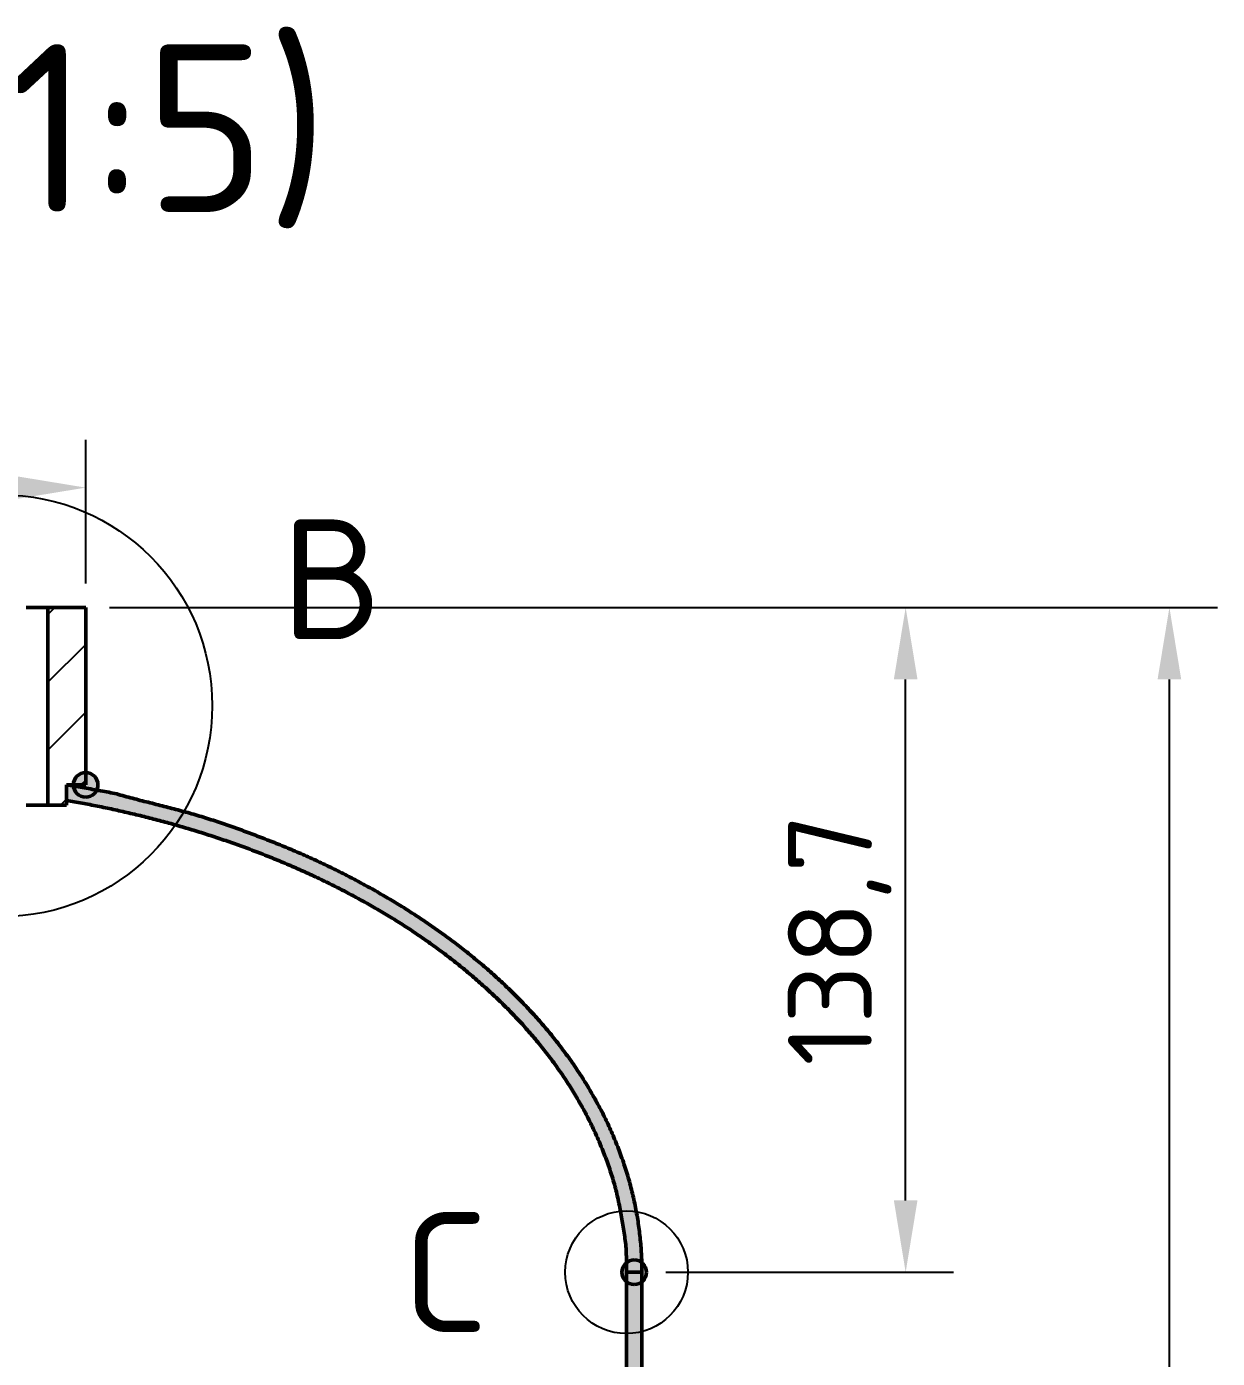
# Model space of a CAD drawing. Header units: millimetres. Extents: x 0 to 594, y 0 to 420.
# Drawn here: x 88.5 to 138.2, y 253.5 to 309.1 of the extents above; entities that cross this region are included whole.
import ezdxf
from ezdxf.enums import TextEntityAlignment as Align

# ---------------------------------------------------------------- set-up
doc = ezdxf.new("R2010")
doc.units = ezdxf.units.MM
for name, color, linetype, lineweight in [('01-VISIBLE', 7, 'CONTINUOUS', 50), ('04-COTA', 3, 'CONTINUOUS', 25), ('05-RAYADO', 8, 'CONTINUOUS', 25), ('06-TEXTO', 7, 'CONTINUOUS', 25), ('08-FINA', 5, 'CONTINUOUS', 25)]:
    doc.layers.add(name, color=color, linetype=linetype, lineweight=lineweight)
doc.styles.add('ISO3098', font='isocpeur.ttf')
doc.dimstyles.new('FLAMA-ISO', dxfattribs={"dimtxt": 3.5, "dimasz": 3, "dimexe": 2, "dimexo": 1, "dimgap": 1, "dimtad": 1, "dimdec": 1, "dimtxsty": 'ISO3098', "dimcen": 2.5, "dimclrd": 3, "dimclre": 3, "dimclrt": 3, "dimazin": 3, "dimtfac": 1, "dimtmove": 0, "dimatfit": 3, "dimlwd": 25, "dimlwe": 25})

msp = doc.modelspace()

# ---------------------------------------------------------------- hatches: boundary and pattern name
at = {"layer": '05-RAYADO'}
h = msp.add_hatch(dxfattribs=at)
h.set_pattern_fill('ANSI31', scale=0.62992)
h.paths.add_polyline_path([(90.992, 277.467), (90.194, 277.467), (90.194, 276.62), (89.412, 276.62), (89.412, 284.867), (90.992, 284.867)])
h = msp.add_hatch(color=7, dxfattribs=at)
h.dxf.hatch_style = 1
h.paths.add_polyline_path([(91.504, 277.467), (91.502, 277.426), (91.498, 277.386), (91.49, 277.347), (91.479, 277.308), (91.465, 277.271), (91.448, 277.234), (91.429, 277.199), (91.406, 277.166), (91.381, 277.134), (91.354, 277.105), (91.325, 277.077), (91.293, 277.052), (91.26, 277.03), (91.224, 277.01), (91.188, 276.994), (91.15, 276.98), (91.112, 276.969), (91.072, 276.961), (91.032, 276.956), (90.992, 276.955), (90.952, 276.956), (90.912, 276.961), (90.872, 276.969), (90.834, 276.98), (90.796, 276.994), (90.76, 277.01), (90.724, 277.03), (90.691, 277.052), (90.659, 277.077), (90.63, 277.105), (90.603, 277.134), (90.578, 277.166), (90.555, 277.199), (90.536, 277.234), (90.519, 277.271), (90.505, 277.308), (90.494, 277.347), (90.486, 277.386), (90.482, 277.426), (90.48, 277.467), (90.482, 277.507), (90.486, 277.547), (90.494, 277.586), (90.505, 277.625), (90.519, 277.663), (90.536, 277.699), (90.555, 277.734), (90.578, 277.768), (90.603, 277.799), (90.63, 277.829), (90.659, 277.856), (90.691, 277.881), (90.724, 277.903), (90.76, 277.923), (90.796, 277.94), (90.834, 277.954), (90.872, 277.964), (90.912, 277.972), (90.952, 277.977), (90.992, 277.979), (91.032, 277.977), (91.072, 277.972), (91.112, 277.964), (91.15, 277.954), (91.188, 277.94), (91.224, 277.923), (91.26, 277.903), (91.293, 277.881), (91.325, 277.856), (91.354, 277.829), (91.381, 277.799), (91.406, 277.768), (91.429, 277.734), (91.448, 277.699), (91.465, 277.663), (91.479, 277.625), (91.49, 277.586), (91.498, 277.547), (91.502, 277.507)])
h = msp.add_hatch(color=7, dxfattribs=at)
h.dxf.hatch_style = 1
h.paths.add_polyline_path([(90.192, 277.467), (90.276, 277.452), (90.36, 277.438), (90.444, 277.424), (90.528, 277.41), (90.611, 277.395), (90.695, 277.381), (90.779, 277.366), (90.863, 277.352), (90.947, 277.337), (91.031, 277.323), (91.115, 277.308), (91.198, 277.294), (91.282, 277.279), (91.366, 277.264), (91.45, 277.249), (91.534, 277.234), (91.617, 277.219), (91.701, 277.204), (91.785, 277.188), (91.868, 277.172), (91.952, 277.156), (92.035, 277.14), (92.119, 277.123), (92.202, 277.105), (92.285, 277.086), (92.368, 277.065), (92.45, 277.043), (92.531, 277.019), (92.613, 276.995), (92.695, 276.971), (92.777, 276.949), (92.859, 276.927), (92.941, 276.905), (93.024, 276.884), (93.106, 276.863), (93.188, 276.842), (93.271, 276.821), (93.354, 276.8), (93.436, 276.779), (93.519, 276.758), (93.601, 276.738), (93.684, 276.717), (93.766, 276.696), (93.849, 276.675), (93.931, 276.654), (94.014, 276.633), (94.096, 276.612), (94.179, 276.591), (94.261, 276.57), (94.343, 276.549), (94.426, 276.528), (94.508, 276.506), (94.591, 276.485), (94.673, 276.463), (94.755, 276.441), (94.837, 276.42), (94.919, 276.397), (95.002, 276.375), (95.084, 276.353), (95.166, 276.33), (95.248, 276.307), (95.33, 276.284), (95.411, 276.261), (95.493, 276.237), (95.575, 276.213), (95.657, 276.189), (95.738, 276.165), (95.82, 276.14), (95.901, 276.115), (95.982, 276.09), (96.063, 276.065), (96.145, 276.039), (96.226, 276.014), (96.307, 275.988), (96.388, 275.961), (96.469, 275.935), (96.549, 275.908), (96.63, 275.881), (96.711, 275.854), (96.791, 275.826), (96.872, 275.798), (96.952, 275.77), (97.032, 275.742), (97.113, 275.714), (97.193, 275.686), (97.273, 275.657), (97.353, 275.628), (97.433, 275.599), (97.513, 275.57), (97.593, 275.541), (97.673, 275.512), (97.753, 275.482), (97.832, 275.453), (97.912, 275.423), (97.992, 275.393), (98.072, 275.363), (98.151, 275.333), (98.231, 275.303), (98.31, 275.272), (98.39, 275.242), (98.469, 275.211), (98.548, 275.18), (98.628, 275.149), (98.707, 275.118), (98.786, 275.087), (98.865, 275.055), (98.944, 275.024), (99.023, 274.992), (99.102, 274.96), (99.181, 274.928), (99.259, 274.896), (99.338, 274.863), (99.417, 274.831), (99.495, 274.798), (99.574, 274.765), (99.652, 274.732), (99.73, 274.698), (99.808, 274.665), (99.887, 274.631), (99.965, 274.597), (100.043, 274.563), (100.12, 274.529), (100.198, 274.494), (100.276, 274.459), (100.354, 274.424), (100.431, 274.389), (100.508, 274.354), (100.586, 274.318), (100.663, 274.283), (100.74, 274.247), (100.817, 274.211), (100.894, 274.174), (100.971, 274.138), (101.048, 274.101), (101.125, 274.064), (101.201, 274.027), (101.278, 273.99), (101.354, 273.953), (101.43, 273.915), (101.507, 273.877), (101.583, 273.839), (101.659, 273.801), (101.735, 273.763), (101.811, 273.724), (101.886, 273.685), (101.962, 273.646), (102.038, 273.607), (102.113, 273.568), (102.188, 273.528), (102.264, 273.489), (102.339, 273.449), (102.414, 273.409), (102.489, 273.368), (102.564, 273.328), (102.639, 273.287), (102.713, 273.246), (102.788, 273.205), (102.862, 273.164), (102.937, 273.123), (103.011, 273.081), (103.085, 273.039), (103.159, 272.997), (103.233, 272.955), (103.307, 272.913), (103.38, 272.87), (103.454, 272.827), (103.527, 272.785), (103.601, 272.741), (103.674, 272.698), (103.747, 272.654), (103.82, 272.611), (103.893, 272.567), (103.966, 272.523), (104.038, 272.478), (104.111, 272.434), (104.183, 272.389), (104.255, 272.344), (104.328, 272.299), (104.4, 272.253), (104.471, 272.208), (104.543, 272.162), (104.615, 272.116), (104.686, 272.07), (104.757, 272.023), (104.829, 271.977), (104.9, 271.93), (104.971, 271.883), (105.041, 271.836), (105.112, 271.788), (105.183, 271.741), (105.253, 271.693), (105.323, 271.645), (105.393, 271.596), (105.463, 271.548), (105.533, 271.499), (105.603, 271.45), (105.672, 271.401), (105.742, 271.352), (105.811, 271.302), (105.88, 271.253), (105.949, 271.203), (106.017, 271.152), (106.086, 271.102), (106.154, 271.051), (106.223, 271.001), (106.291, 270.95), (106.359, 270.898), (106.427, 270.847), (106.494, 270.795), (106.562, 270.744), (106.629, 270.691), (106.696, 270.639), (106.763, 270.587), (106.83, 270.534), (106.897, 270.481), (106.963, 270.428), (107.029, 270.374), (107.095, 270.321), (107.161, 270.267), (107.227, 270.213), (107.293, 270.159), (107.358, 270.104), (107.423, 270.05), (107.488, 269.995), (107.553, 269.94), (107.618, 269.884), (107.682, 269.829), (107.747, 269.773), (107.811, 269.717), (107.875, 269.661), (107.938, 269.604), (108.002, 269.548), (108.065, 269.491), (108.128, 269.434), (108.191, 269.376), (108.254, 269.319), (108.316, 269.261), (108.379, 269.203), (108.441, 269.145), (108.502, 269.087), (108.564, 269.028), (108.626, 268.969), (108.687, 268.91), (108.748, 268.851), (108.809, 268.791), (108.869, 268.731), (108.93, 268.671), (108.99, 268.611), (109.05, 268.551), (109.109, 268.49), (109.169, 268.429), (109.228, 268.368), (109.287, 268.306), (109.346, 268.245), (109.404, 268.183), (109.462, 268.121), (109.52, 268.059), (109.578, 267.996), (109.636, 267.934), (109.693, 267.871), (109.75, 267.808), (109.807, 267.744), (109.863, 267.681), (109.92, 267.617), (109.976, 267.553), (110.031, 267.488), (110.087, 267.424), (110.142, 267.359), (110.197, 267.294), (110.252, 267.229), (110.306, 267.163), (110.36, 267.098), (110.414, 267.032), (110.468, 266.966), (110.521, 266.9), (110.574, 266.833), (110.627, 266.766), (110.679, 266.699), (110.731, 266.632), (110.783, 266.565), (110.835, 266.497), (110.886, 266.429), (110.937, 266.361), (110.988, 266.293), (111.038, 266.224), (111.089, 266.155), (111.138, 266.086), (111.188, 266.017), (111.237, 265.947), (111.286, 265.878), (111.334, 265.808), (111.383, 265.738), (111.431, 265.667), (111.478, 265.597), (111.525, 265.526), (111.572, 265.455), (111.619, 265.384), (111.665, 265.312), (111.711, 265.241), (111.757, 265.169), (111.802, 265.097), (111.847, 265.025), (111.891, 264.952), (111.936, 264.879), (111.979, 264.806), (112.023, 264.733), (112.066, 264.66), (112.109, 264.586), (112.151, 264.513), (112.193, 264.439), (112.235, 264.365), (112.276, 264.29), (112.317, 264.216), (112.358, 264.141), (112.398, 264.066), (112.438, 263.991), (112.477, 263.915), (112.517, 263.84), (112.555, 263.764), (112.593, 263.688), (112.631, 263.612), (112.669, 263.535), (112.706, 263.459), (112.743, 263.382), (112.779, 263.305), (112.815, 263.228), (112.85, 263.15), (112.885, 263.073), (112.92, 262.995), (112.954, 262.917), (112.988, 262.839), (113.022, 262.761), (113.055, 262.682), (113.087, 262.604), (113.119, 262.525), (113.151, 262.446), (113.182, 262.367), (113.213, 262.288), (113.244, 262.208), (113.274, 262.128), (113.303, 262.049), (113.332, 261.969), (113.361, 261.888), (113.389, 261.808), (113.417, 261.728), (113.444, 261.647), (113.471, 261.566), (113.497, 261.485), (113.523, 261.404), (113.549, 261.323), (113.574, 261.242), (113.598, 261.16), (113.622, 261.079), (113.646, 260.997), (113.669, 260.915), (113.692, 260.833), (113.714, 260.751), (113.735, 260.669), (113.757, 260.586), (113.777, 260.504), (113.797, 260.421), (113.817, 260.338), (113.836, 260.255), (113.855, 260.172), (113.873, 260.089), (113.891, 260.006), (113.908, 259.923), (113.925, 259.839), (113.941, 259.756), (113.957, 259.672), (113.972, 259.588), (113.987, 259.504), (114.002, 259.421), (114.015, 259.337), (114.029, 259.253), (114.041, 259.168), (114.054, 259.084), (114.065, 259), (114.077, 258.916), (114.087, 258.831), (114.097, 258.747), (114.107, 258.662), (114.116, 258.577), (114.125, 258.493), (114.133, 258.408), (114.141, 258.323), (114.148, 258.239), (114.154, 258.154), (114.16, 258.069), (114.166, 257.984), (114.171, 257.899), (114.175, 257.814), (114.179, 257.729), (114.183, 257.644), (114.185, 257.559), (114.188, 257.474), (114.19, 257.389), (114.191, 257.304), (114.192, 257.219), (114.192, 257.133), (113.552, 257.133), (113.552, 257.216), (113.552, 257.299), (113.551, 257.381), (113.55, 257.464), (113.549, 257.546), (113.548, 257.629), (113.546, 257.712), (113.544, 257.794), (113.541, 257.877), (113.537, 257.959), (113.533, 258.042), (113.528, 258.124), (113.522, 258.207), (113.515, 258.289), (113.507, 258.371), (113.497, 258.453), (113.486, 258.535), (113.475, 258.617), (113.463, 258.699), (113.45, 258.78), (113.437, 258.862), (113.424, 258.943), (113.411, 259.025), (113.397, 259.107), (113.384, 259.188), (113.37, 259.269), (113.356, 259.351), (113.342, 259.432), (113.327, 259.514), (113.312, 259.595), (113.297, 259.676), (113.282, 259.757), (113.266, 259.838), (113.25, 259.919), (113.233, 260), (113.216, 260.081), (113.199, 260.162), (113.181, 260.243), (113.163, 260.323), (113.144, 260.404), (113.125, 260.484), (113.105, 260.564), (113.084, 260.644), (113.063, 260.724), (113.042, 260.804), (113.019, 260.883), (112.997, 260.963), (112.973, 261.042), (112.949, 261.121), (112.925, 261.2), (112.9, 261.279), (112.874, 261.357), (112.848, 261.435), (112.821, 261.514), (112.794, 261.592), (112.767, 261.67), (112.739, 261.747), (112.71, 261.825), (112.681, 261.902), (112.652, 261.979), (112.622, 262.056), (112.592, 262.133), (112.561, 262.21), (112.53, 262.287), (112.499, 262.363), (112.467, 262.439), (112.435, 262.515), (112.402, 262.591), (112.37, 262.667), (112.336, 262.743), (112.303, 262.818), (112.269, 262.894), (112.235, 262.969), (112.2, 263.044), (112.165, 263.119), (112.129, 263.193), (112.094, 263.268), (112.057, 263.342), (112.021, 263.416), (111.984, 263.49), (111.947, 263.564), (111.909, 263.637), (111.871, 263.71), (111.832, 263.783), (111.793, 263.856), (111.754, 263.929), (111.714, 264.001), (111.674, 264.074), (111.634, 264.146), (111.593, 264.218), (111.552, 264.289), (111.51, 264.361), (111.469, 264.432), (111.426, 264.503), (111.384, 264.574), (111.341, 264.644), (111.297, 264.715), (111.254, 264.785), (111.21, 264.855), (111.166, 264.924), (111.121, 264.994), (111.076, 265.063), (111.031, 265.132), (110.985, 265.201), (110.939, 265.27), (110.893, 265.338), (110.846, 265.406), (110.799, 265.474), (110.752, 265.542), (110.705, 265.61), (110.657, 265.677), (110.609, 265.744), (110.56, 265.811), (110.512, 265.878), (110.463, 265.945), (110.414, 266.011), (110.364, 266.077), (110.314, 266.143), (110.264, 266.209), (110.214, 266.274), (110.163, 266.339), (110.112, 266.404), (110.061, 266.469), (110.009, 266.534), (109.957, 266.598), (109.905, 266.662), (109.853, 266.726), (109.8, 266.79), (109.748, 266.853), (109.694, 266.917), (109.641, 266.98), (109.587, 267.042), (109.533, 267.105), (109.479, 267.167), (109.425, 267.23), (109.37, 267.291), (109.315, 267.353), (109.26, 267.415), (109.205, 267.476), (109.149, 267.537), (109.093, 267.598), (109.037, 267.658), (108.981, 267.719), (108.924, 267.779), (108.867, 267.839), (108.81, 267.899), (108.753, 267.958), (108.695, 268.017), (108.637, 268.076), (108.579, 268.135), (108.521, 268.194), (108.463, 268.252), (108.404, 268.31), (108.345, 268.368), (108.286, 268.426), (108.227, 268.484), (108.167, 268.541), (108.108, 268.598), (108.048, 268.655), (107.988, 268.712), (107.927, 268.768), (107.867, 268.824), (107.806, 268.88), (107.745, 268.936), (107.684, 268.992), (107.623, 269.047), (107.561, 269.102), (107.499, 269.157), (107.438, 269.212), (107.375, 269.266), (107.313, 269.321), (107.251, 269.375), (107.188, 269.429), (107.125, 269.482), (107.062, 269.536), (106.999, 269.589), (106.936, 269.642), (106.872, 269.695), (106.809, 269.747), (106.745, 269.8), (106.681, 269.852), (106.616, 269.904), (106.552, 269.955), (106.487, 270.007), (106.423, 270.058), (106.358, 270.109), (106.293, 270.16), (106.227, 270.211), (106.162, 270.262), (106.097, 270.312), (106.031, 270.362), (105.965, 270.412), (105.899, 270.461), (105.833, 270.511), (105.766, 270.56), (105.7, 270.609), (105.633, 270.658), (105.567, 270.707), (105.5, 270.755), (105.433, 270.803), (105.365, 270.851), (105.298, 270.899), (105.23, 270.947), (105.163, 270.994), (105.095, 271.041), (105.027, 271.088), (104.959, 271.135), (104.891, 271.182), (104.822, 271.228), (104.754, 271.274), (104.685, 271.32), (104.617, 271.366), (104.548, 271.412), (104.479, 271.457), (104.41, 271.502), (104.34, 271.547), (104.271, 271.592), (104.201, 271.637), (104.132, 271.681), (104.062, 271.725), (103.992, 271.769), (103.922, 271.813), (103.852, 271.857), (103.782, 271.9), (103.711, 271.944), (103.641, 271.987), (103.57, 272.029), (103.499, 272.072), (103.428, 272.115), (103.357, 272.157), (103.286, 272.199), (103.215, 272.241), (103.144, 272.283), (103.072, 272.324), (103.001, 272.365), (102.929, 272.407), (102.857, 272.447), (102.786, 272.488), (102.714, 272.529), (102.642, 272.569), (102.569, 272.609), (102.497, 272.649), (102.425, 272.689), (102.352, 272.729), (102.28, 272.768), (102.207, 272.807), (102.134, 272.847), (102.061, 272.885), (101.988, 272.924), (101.915, 272.963), (101.842, 273.001), (101.769, 273.039), (101.695, 273.077), (101.622, 273.115), (101.548, 273.152), (101.475, 273.19), (101.401, 273.227), (101.327, 273.264), (101.253, 273.301), (101.179, 273.338), (101.105, 273.374), (101.031, 273.41), (100.956, 273.446), (100.882, 273.482), (100.808, 273.518), (100.733, 273.554), (100.658, 273.589), (100.584, 273.624), (100.509, 273.659), (100.434, 273.694), (100.359, 273.729), (100.284, 273.764), (100.209, 273.798), (100.134, 273.832), (100.058, 273.866), (99.983, 273.9), (99.908, 273.934), (99.832, 273.967), (99.756, 274), (99.681, 274.033), (99.605, 274.066), (99.529, 274.099), (99.453, 274.132), (99.377, 274.164), (99.301, 274.196), (99.225, 274.228), (99.149, 274.26), (99.073, 274.292), (98.996, 274.324), (98.92, 274.355), (98.843, 274.386), (98.767, 274.417), (98.69, 274.448), (98.613, 274.479), (98.537, 274.509), (98.46, 274.54), (98.383, 274.57), (98.306, 274.6), (98.229, 274.63), (98.152, 274.66), (98.075, 274.689), (97.998, 274.718), (97.92, 274.748), (97.843, 274.777), (97.765, 274.805), (97.688, 274.834), (97.61, 274.863), (97.533, 274.891), (97.455, 274.919), (97.378, 274.947), (97.3, 274.975), (97.222, 275.003), (97.144, 275.03), (97.066, 275.058), (96.988, 275.085), (96.91, 275.112), (96.832, 275.139), (96.754, 275.165), (96.675, 275.192), (96.597, 275.218), (96.519, 275.245), (96.44, 275.271), (96.362, 275.296), (96.283, 275.322), (96.205, 275.348), (96.126, 275.373), (96.048, 275.398), (95.969, 275.423), (95.89, 275.448), (95.811, 275.473), (95.733, 275.498), (95.654, 275.522), (95.575, 275.546), (95.496, 275.571), (95.417, 275.595), (95.337, 275.618), (95.258, 275.642), (95.179, 275.665), (95.1, 275.689), (95.021, 275.712), (94.941, 275.735), (94.862, 275.758), (94.782, 275.78), (94.703, 275.803), (94.623, 275.825), (94.544, 275.848), (94.464, 275.87), (94.385, 275.892), (94.305, 275.913), (94.225, 275.935), (94.145, 275.956), (94.066, 275.978), (93.986, 275.999), (93.906, 276.02), (93.826, 276.041), (93.746, 276.061), (93.666, 276.082), (93.586, 276.102), (93.506, 276.122), (93.425, 276.142), (93.345, 276.162), (93.265, 276.182), (93.185, 276.202), (93.105, 276.221), (93.024, 276.24), (92.944, 276.259), (92.863, 276.278), (92.783, 276.297), (92.703, 276.316), (92.622, 276.334), (92.541, 276.353), (92.461, 276.371), (92.38, 276.389), (92.3, 276.407), (92.219, 276.425), (92.138, 276.442), (92.057, 276.46), (91.977, 276.477), (91.896, 276.494), (91.815, 276.511), (91.734, 276.528), (91.653, 276.545), (91.572, 276.561), (91.491, 276.578), (91.41, 276.594), (91.329, 276.61), (91.248, 276.626), (91.167, 276.642), (91.086, 276.657), (91.005, 276.673), (90.924, 276.688), (90.843, 276.703), (90.761, 276.719), (90.68, 276.733), (90.599, 276.748), (90.517, 276.763), (90.436, 276.777), (90.355, 276.792), (90.273, 276.806), (90.192, 276.82)])
h = msp.add_hatch(color=7, dxfattribs=at)
h.dxf.hatch_style = 1
h.paths.add_polyline_path([(114.384, 257.133), (114.382, 257.093), (114.378, 257.053), (114.37, 257.014), (114.359, 256.975), (114.345, 256.937), (114.328, 256.901), (114.309, 256.866), (114.286, 256.832), (114.261, 256.801), (114.234, 256.771), (114.205, 256.744), (114.173, 256.719), (114.14, 256.697), (114.104, 256.677), (114.068, 256.66), (114.03, 256.646), (113.992, 256.636), (113.952, 256.628), (113.912, 256.623), (113.872, 256.621), (113.832, 256.623), (113.792, 256.628), (113.752, 256.636), (113.714, 256.646), (113.676, 256.66), (113.64, 256.677), (113.604, 256.697), (113.571, 256.719), (113.539, 256.744), (113.51, 256.771), (113.483, 256.801), (113.458, 256.832), (113.435, 256.866), (113.416, 256.901), (113.399, 256.937), (113.385, 256.975), (113.374, 257.014), (113.366, 257.053), (113.362, 257.093), (113.36, 257.133), (113.362, 257.174), (113.366, 257.214), (113.374, 257.253), (113.385, 257.292), (113.399, 257.329), (113.416, 257.366), (113.435, 257.401), (113.458, 257.434), (113.483, 257.466), (113.51, 257.495), (113.539, 257.523), (113.571, 257.548), (113.604, 257.57), (113.64, 257.59), (113.676, 257.606), (113.714, 257.62), (113.752, 257.631), (113.792, 257.639), (113.832, 257.644), (113.872, 257.645), (113.912, 257.644), (113.952, 257.639), (113.992, 257.631), (114.03, 257.62), (114.068, 257.606), (114.104, 257.59), (114.14, 257.57), (114.173, 257.548), (114.205, 257.523), (114.234, 257.495), (114.261, 257.466), (114.286, 257.434), (114.309, 257.401), (114.328, 257.366), (114.345, 257.329), (114.359, 257.292), (114.37, 257.253), (114.378, 257.214), (114.382, 257.174)])
h = msp.add_hatch(color=7, dxfattribs=at)
h.dxf.hatch_style = 1
h.paths.add_polyline_path([(113.552, 257.133), (114.192, 257.133), (114.192, 150.133), (113.552, 150.133)])

# ---------------------------------------------------------------- linework, layer by layer
at = {"layer": '01-VISIBLE'}
for p, q in [((90.992, 284.867), (89.412, 284.867)), ((89.412, 284.867), (89.412, 276.62)), ((90.992, 277.467), (90.992, 284.867)), ((90.192, 277.467), (90.192, 276.82)), ((90.194, 276.62), (90.194, 277.467)), ((90.992, 277.467), (90.194, 277.467)), ((90.194, 276.62), (89.412, 276.62)), ((114.192, 257.133), (113.552, 257.133)), ((113.552, 150.133), (113.552, 257.133)), ((113.552, 257.133), (114.192, 257.133)), ((114.192, 150.133), (114.192, 257.133))]:
    msp.add_line(p, q, dxfattribs=at)
for points in [[(89.412, 284.867), (89.352, 284.867), (89.292, 284.867), (89.232, 284.867), (89.171, 284.867), (89.111, 284.867), (89.051, 284.867), (88.991, 284.867), (88.931, 284.867), (88.871, 284.867), (88.81, 284.867), (88.75, 284.867), (88.69, 284.867), (88.63, 284.867), (88.57, 284.867), (88.51, 284.867)], [(114.192, 257.133), (114.192, 257.219), (114.191, 257.304), (114.19, 257.389), (114.188, 257.474), (114.185, 257.559), (114.183, 257.644), (114.179, 257.729), (114.175, 257.814), (114.171, 257.899), (114.166, 257.984), (114.16, 258.069), (114.154, 258.154), (114.148, 258.239), (114.141, 258.323), (114.133, 258.408), (114.125, 258.493), (114.116, 258.577), (114.107, 258.662), (114.097, 258.747), (114.087, 258.831), (114.077, 258.916), (114.065, 259), (114.054, 259.084), (114.041, 259.168), (114.029, 259.253), (114.015, 259.337), (114.002, 259.421), (113.987, 259.504), (113.972, 259.588), (113.957, 259.672), (113.941, 259.756), (113.925, 259.839), (113.908, 259.923), (113.891, 260.006), (113.873, 260.089), (113.855, 260.172), (113.836, 260.255), (113.817, 260.338), (113.797, 260.421), (113.777, 260.504), (113.757, 260.586), (113.735, 260.669), (113.714, 260.751), (113.692, 260.833), (113.669, 260.915), (113.646, 260.997), (113.622, 261.079), (113.598, 261.16), (113.574, 261.242), (113.549, 261.323), (113.523, 261.404), (113.497, 261.485), (113.471, 261.566), (113.444, 261.647), (113.417, 261.728), (113.389, 261.808), (113.361, 261.888), (113.332, 261.969), (113.303, 262.049), (113.274, 262.128), (113.244, 262.208), (113.213, 262.288), (113.182, 262.367), (113.151, 262.446), (113.119, 262.525), (113.087, 262.604), (113.055, 262.682), (113.022, 262.761), (112.988, 262.839), (112.954, 262.917), (112.92, 262.995), (112.885, 263.073), (112.85, 263.15), (112.815, 263.228), (112.779, 263.305), (112.743, 263.382), (112.706, 263.459), (112.669, 263.535), (112.631, 263.612), (112.593, 263.688), (112.555, 263.764), (112.517, 263.84), (112.477, 263.915), (112.438, 263.991), (112.398, 264.066), (112.358, 264.141), (112.317, 264.216), (112.276, 264.29), (112.235, 264.365), (112.193, 264.439), (112.151, 264.513), (112.109, 264.586), (112.066, 264.66), (112.023, 264.733), (111.979, 264.806), (111.936, 264.879), (111.891, 264.952), (111.847, 265.025), (111.802, 265.097), (111.757, 265.169), (111.711, 265.241), (111.665, 265.312), (111.619, 265.384), (111.572, 265.455), (111.525, 265.526), (111.478, 265.597), (111.431, 265.667), (111.383, 265.738), (111.334, 265.808), (111.286, 265.878), (111.237, 265.947), (111.188, 266.017), (111.138, 266.086), (111.089, 266.155), (111.038, 266.224), (110.988, 266.293), (110.937, 266.361), (110.886, 266.429), (110.835, 266.497), (110.783, 266.565), (110.731, 266.632), (110.679, 266.699), (110.627, 266.766), (110.574, 266.833), (110.521, 266.9), (110.468, 266.966), (110.414, 267.032), (110.36, 267.098), (110.306, 267.163), (110.252, 267.229), (110.197, 267.294), (110.142, 267.359), (110.087, 267.424), (110.031, 267.488), (109.976, 267.553), (109.92, 267.617), (109.863, 267.681), (109.807, 267.744), (109.75, 267.808), (109.693, 267.871), (109.636, 267.934), (109.578, 267.996), (109.52, 268.059), (109.462, 268.121), (109.404, 268.183), (109.346, 268.245), (109.287, 268.306), (109.228, 268.368), (109.169, 268.429), (109.109, 268.49), (109.05, 268.551), (108.99, 268.611), (108.93, 268.671), (108.869, 268.731), (108.809, 268.791), (108.748, 268.851), (108.687, 268.91), (108.626, 268.969), (108.564, 269.028), (108.502, 269.087), (108.441, 269.145), (108.379, 269.203), (108.316, 269.261), (108.254, 269.319), (108.191, 269.376), (108.128, 269.434), (108.065, 269.491), (108.002, 269.548), (107.938, 269.604), (107.875, 269.661), (107.811, 269.717), (107.747, 269.773), (107.682, 269.829), (107.618, 269.884), (107.553, 269.94), (107.488, 269.995), (107.423, 270.05), (107.358, 270.104), (107.293, 270.159), (107.227, 270.213), (107.161, 270.267), (107.095, 270.321), (107.029, 270.374), (106.963, 270.428), (106.897, 270.481), (106.83, 270.534), (106.763, 270.587), (106.696, 270.639), (106.629, 270.691), (106.562, 270.744), (106.494, 270.795), (106.427, 270.847), (106.359, 270.898), (106.291, 270.95), (106.223, 271.001), (106.154, 271.051), (106.086, 271.102), (106.017, 271.152), (105.949, 271.203), (105.88, 271.253), (105.811, 271.302), (105.742, 271.352), (105.672, 271.401), (105.603, 271.45), (105.533, 271.499), (105.463, 271.548), (105.393, 271.596), (105.323, 271.645), (105.253, 271.693), (105.183, 271.741), (105.112, 271.788), (105.041, 271.836), (104.971, 271.883), (104.9, 271.93), (104.829, 271.977), (104.757, 272.023), (104.686, 272.07), (104.615, 272.116), (104.543, 272.162), (104.471, 272.208), (104.4, 272.253), (104.328, 272.299), (104.255, 272.344), (104.183, 272.389), (104.111, 272.434), (104.038, 272.478), (103.966, 272.523), (103.893, 272.567), (103.82, 272.611), (103.747, 272.654), (103.674, 272.698), (103.601, 272.741), (103.527, 272.785), (103.454, 272.827), (103.38, 272.87), (103.307, 272.913), (103.233, 272.955), (103.159, 272.997), (103.085, 273.039), (103.011, 273.081), (102.937, 273.123), (102.862, 273.164), (102.788, 273.205), (102.713, 273.246), (102.639, 273.287), (102.564, 273.328), (102.489, 273.368), (102.414, 273.409), (102.339, 273.449), (102.264, 273.489), (102.188, 273.528), (102.113, 273.568), (102.038, 273.607), (101.962, 273.646), (101.886, 273.685), (101.811, 273.724), (101.735, 273.763), (101.659, 273.801), (101.583, 273.839), (101.507, 273.877), (101.43, 273.915), (101.354, 273.953), (101.278, 273.99), (101.201, 274.027), (101.125, 274.064), (101.048, 274.101), (100.971, 274.138), (100.894, 274.174), (100.817, 274.211), (100.74, 274.247), (100.663, 274.283), (100.586, 274.318), (100.508, 274.354), (100.431, 274.389), (100.354, 274.424), (100.276, 274.459), (100.198, 274.494), (100.12, 274.529), (100.043, 274.563), (99.965, 274.597), (99.887, 274.631), (99.808, 274.665), (99.73, 274.698), (99.652, 274.732), (99.574, 274.765), (99.495, 274.798), (99.417, 274.831), (99.338, 274.863), (99.259, 274.896), (99.181, 274.928), (99.102, 274.96), (99.023, 274.992), (98.944, 275.024), (98.865, 275.055), (98.786, 275.087), (98.707, 275.118), (98.628, 275.149), (98.548, 275.18), (98.469, 275.211), (98.39, 275.242), (98.31, 275.272), (98.231, 275.303), (98.151, 275.333), (98.072, 275.363), (97.992, 275.393), (97.912, 275.423), (97.832, 275.453), (97.753, 275.482), (97.673, 275.512), (97.593, 275.541), (97.513, 275.57), (97.433, 275.599), (97.353, 275.628), (97.273, 275.657), (97.193, 275.686), (97.113, 275.714), (97.032, 275.742), (96.952, 275.77), (96.872, 275.798), (96.791, 275.826), (96.711, 275.854), (96.63, 275.881), (96.549, 275.908), (96.469, 275.935), (96.388, 275.961), (96.307, 275.988), (96.226, 276.014), (96.145, 276.039), (96.063, 276.065), (95.982, 276.09), (95.901, 276.115), (95.82, 276.14), (95.738, 276.165), (95.657, 276.189), (95.575, 276.213), (95.493, 276.237), (95.411, 276.261), (95.33, 276.284), (95.248, 276.307), (95.166, 276.33), (95.084, 276.353), (95.002, 276.375), (94.919, 276.397), (94.837, 276.42), (94.755, 276.441), (94.673, 276.463), (94.591, 276.485), (94.508, 276.506), (94.426, 276.528), (94.343, 276.549), (94.261, 276.57), (94.179, 276.591), (94.096, 276.612), (94.014, 276.633), (93.931, 276.654), (93.849, 276.675), (93.766, 276.696), (93.684, 276.717), (93.601, 276.738), (93.519, 276.758), (93.436, 276.779), (93.354, 276.8), (93.271, 276.821), (93.188, 276.842), (93.106, 276.863), (93.024, 276.884), (92.941, 276.905), (92.859, 276.927), (92.777, 276.949), (92.695, 276.971), (92.613, 276.995), (92.531, 277.019), (92.45, 277.043), (92.368, 277.065), (92.285, 277.086), (92.202, 277.105), (92.119, 277.123), (92.035, 277.14), (91.952, 277.156), (91.868, 277.172), (91.785, 277.188), (91.701, 277.204), (91.617, 277.219), (91.534, 277.234), (91.45, 277.249), (91.366, 277.264), (91.282, 277.279), (91.198, 277.294), (91.115, 277.308), (91.031, 277.323), (90.947, 277.337), (90.863, 277.352), (90.779, 277.366), (90.695, 277.381), (90.611, 277.395), (90.528, 277.41), (90.444, 277.424), (90.36, 277.438), (90.276, 277.452), (90.192, 277.467)], [(90.192, 276.82), (90.273, 276.806), (90.355, 276.792), (90.436, 276.777), (90.517, 276.763), (90.599, 276.748), (90.68, 276.733), (90.761, 276.719), (90.843, 276.703), (90.924, 276.688), (91.005, 276.673), (91.086, 276.657), (91.167, 276.642), (91.248, 276.626), (91.329, 276.61), (91.41, 276.594), (91.491, 276.578), (91.572, 276.561), (91.653, 276.545), (91.734, 276.528), (91.815, 276.511), (91.896, 276.494), (91.977, 276.477), (92.057, 276.46), (92.138, 276.442), (92.219, 276.425), (92.3, 276.407), (92.38, 276.389), (92.461, 276.371), (92.541, 276.353), (92.622, 276.334), (92.703, 276.316), (92.783, 276.297), (92.863, 276.278), (92.944, 276.259), (93.024, 276.24), (93.105, 276.221), (93.185, 276.202), (93.265, 276.182), (93.345, 276.162), (93.425, 276.142), (93.506, 276.122), (93.586, 276.102), (93.666, 276.082), (93.746, 276.061), (93.826, 276.041), (93.906, 276.02), (93.986, 275.999), (94.066, 275.978), (94.145, 275.956), (94.225, 275.935), (94.305, 275.913), (94.385, 275.892), (94.464, 275.87), (94.544, 275.848), (94.623, 275.825), (94.703, 275.803), (94.782, 275.78), (94.862, 275.758), (94.941, 275.735), (95.021, 275.712), (95.1, 275.689), (95.179, 275.665), (95.258, 275.642), (95.337, 275.618), (95.417, 275.595), (95.496, 275.571), (95.575, 275.546), (95.654, 275.522), (95.733, 275.498), (95.811, 275.473), (95.89, 275.448), (95.969, 275.423), (96.048, 275.398), (96.126, 275.373), (96.205, 275.348), (96.283, 275.322), (96.362, 275.296), (96.44, 275.271), (96.519, 275.245), (96.597, 275.218), (96.675, 275.192), (96.754, 275.165), (96.832, 275.139), (96.91, 275.112), (96.988, 275.085), (97.066, 275.058), (97.144, 275.03), (97.222, 275.003), (97.3, 274.975), (97.378, 274.947), (97.455, 274.919), (97.533, 274.891), (97.61, 274.863), (97.688, 274.834), (97.765, 274.805), (97.843, 274.777), (97.92, 274.748), (97.998, 274.718), (98.075, 274.689), (98.152, 274.66), (98.229, 274.63), (98.306, 274.6), (98.383, 274.57), (98.46, 274.54), (98.537, 274.509), (98.613, 274.479), (98.69, 274.448), (98.767, 274.417), (98.843, 274.386), (98.92, 274.355), (98.996, 274.324), (99.073, 274.292), (99.149, 274.26), (99.225, 274.228), (99.301, 274.196), (99.377, 274.164), (99.453, 274.132), (99.529, 274.099), (99.605, 274.066), (99.681, 274.033), (99.756, 274), (99.832, 273.967), (99.908, 273.934), (99.983, 273.9), (100.058, 273.866), (100.134, 273.832), (100.209, 273.798), (100.284, 273.764), (100.359, 273.729), (100.434, 273.694), (100.509, 273.659), (100.584, 273.624), (100.658, 273.589), (100.733, 273.554), (100.808, 273.518), (100.882, 273.482), (100.956, 273.446), (101.031, 273.41), (101.105, 273.374), (101.179, 273.338), (101.253, 273.301), (101.327, 273.264), (101.401, 273.227), (101.475, 273.19), (101.548, 273.152), (101.622, 273.115), (101.695, 273.077), (101.769, 273.039), (101.842, 273.001), (101.915, 272.963), (101.988, 272.924), (102.061, 272.885), (102.134, 272.847), (102.207, 272.807), (102.28, 272.768), (102.352, 272.729), (102.425, 272.689), (102.497, 272.649), (102.569, 272.609), (102.642, 272.569), (102.714, 272.529), (102.786, 272.488), (102.857, 272.447), (102.929, 272.407), (103.001, 272.365), (103.072, 272.324), (103.144, 272.283), (103.215, 272.241), (103.286, 272.199), (103.357, 272.157), (103.428, 272.115), (103.499, 272.072), (103.57, 272.029), (103.641, 271.987), (103.711, 271.944), (103.782, 271.9), (103.852, 271.857), (103.922, 271.813), (103.992, 271.769), (104.062, 271.725), (104.132, 271.681), (104.201, 271.637), (104.271, 271.592), (104.34, 271.547), (104.41, 271.502), (104.479, 271.457), (104.548, 271.412), (104.617, 271.366), (104.685, 271.32), (104.754, 271.274), (104.822, 271.228), (104.891, 271.182), (104.959, 271.135), (105.027, 271.088), (105.095, 271.041), (105.163, 270.994), (105.23, 270.947), (105.298, 270.899), (105.365, 270.851), (105.433, 270.803), (105.5, 270.755), (105.567, 270.707), (105.633, 270.658), (105.7, 270.609), (105.766, 270.56), (105.833, 270.511), (105.899, 270.461), (105.965, 270.412), (106.031, 270.362), (106.097, 270.312), (106.162, 270.262), (106.227, 270.211), (106.293, 270.16), (106.358, 270.109), (106.423, 270.058), (106.487, 270.007), (106.552, 269.955), (106.616, 269.904), (106.681, 269.852), (106.745, 269.8), (106.809, 269.747), (106.872, 269.695), (106.936, 269.642), (106.999, 269.589), (107.062, 269.536), (107.125, 269.482), (107.188, 269.429), (107.251, 269.375), (107.313, 269.321), (107.375, 269.266), (107.438, 269.212), (107.499, 269.157), (107.561, 269.102), (107.623, 269.047), (107.684, 268.992), (107.745, 268.936), (107.806, 268.88), (107.867, 268.824), (107.927, 268.768), (107.988, 268.712), (108.048, 268.655), (108.108, 268.598), (108.167, 268.541), (108.227, 268.484), (108.286, 268.426), (108.345, 268.368), (108.404, 268.31), (108.463, 268.252), (108.521, 268.194), (108.579, 268.135), (108.637, 268.076), (108.695, 268.017), (108.753, 267.958), (108.81, 267.899), (108.867, 267.839), (108.924, 267.779), (108.981, 267.719), (109.037, 267.658), (109.093, 267.598), (109.149, 267.537), (109.205, 267.476), (109.26, 267.415), (109.315, 267.353), (109.37, 267.291), (109.425, 267.23), (109.479, 267.167), (109.533, 267.105), (109.587, 267.042), (109.641, 266.98), (109.694, 266.917), (109.748, 266.853), (109.8, 266.79), (109.853, 266.726), (109.905, 266.662), (109.957, 266.598), (110.009, 266.534), (110.061, 266.469), (110.112, 266.404), (110.163, 266.339), (110.214, 266.274), (110.264, 266.209), (110.314, 266.143), (110.364, 266.077), (110.414, 266.011), (110.463, 265.945), (110.512, 265.878), (110.56, 265.811), (110.609, 265.744), (110.657, 265.677), (110.705, 265.61), (110.752, 265.542), (110.799, 265.474), (110.846, 265.406), (110.893, 265.338), (110.939, 265.27), (110.985, 265.201), (111.031, 265.132), (111.076, 265.063), (111.121, 264.994), (111.166, 264.924), (111.21, 264.855), (111.254, 264.785), (111.297, 264.715), (111.341, 264.644), (111.384, 264.574), (111.426, 264.503), (111.469, 264.432), (111.51, 264.361), (111.552, 264.289), (111.593, 264.218), (111.634, 264.146), (111.674, 264.074), (111.714, 264.001), (111.754, 263.929), (111.793, 263.856), (111.832, 263.783), (111.871, 263.71), (111.909, 263.637), (111.947, 263.564), (111.984, 263.49), (112.021, 263.416), (112.057, 263.342), (112.094, 263.268), (112.129, 263.193), (112.165, 263.119), (112.2, 263.044), (112.235, 262.969), (112.269, 262.894), (112.303, 262.818), (112.336, 262.743), (112.37, 262.667), (112.402, 262.591), (112.435, 262.515), (112.467, 262.439), (112.499, 262.363), (112.53, 262.287), (112.561, 262.21), (112.592, 262.133), (112.622, 262.056), (112.652, 261.979), (112.681, 261.902), (112.71, 261.825), (112.739, 261.747), (112.767, 261.67), (112.794, 261.592), (112.821, 261.514), (112.848, 261.435), (112.874, 261.357), (112.9, 261.279), (112.925, 261.2), (112.949, 261.121), (112.973, 261.042), (112.997, 260.963), (113.019, 260.883), (113.042, 260.804), (113.063, 260.724), (113.084, 260.644), (113.105, 260.564), (113.125, 260.484), (113.144, 260.404), (113.163, 260.323), (113.181, 260.243), (113.199, 260.162), (113.216, 260.081), (113.233, 260), (113.25, 259.919), (113.266, 259.838), (113.282, 259.757), (113.297, 259.676), (113.312, 259.595), (113.327, 259.514), (113.342, 259.432), (113.356, 259.351), (113.37, 259.269), (113.384, 259.188), (113.397, 259.107), (113.411, 259.025), (113.424, 258.943), (113.437, 258.862), (113.45, 258.78), (113.463, 258.699), (113.475, 258.617), (113.486, 258.535), (113.497, 258.453), (113.507, 258.371), (113.515, 258.289), (113.522, 258.207), (113.528, 258.124), (113.533, 258.042), (113.537, 257.959), (113.541, 257.877), (113.544, 257.794), (113.546, 257.712), (113.548, 257.629), (113.549, 257.546), (113.55, 257.464), (113.551, 257.381), (113.552, 257.299), (113.552, 257.216), (113.552, 257.133)], [(89.412, 276.62), (89.352, 276.62), (89.292, 276.62), (89.231, 276.62), (89.171, 276.62), (89.111, 276.62), (89.051, 276.62), (88.99, 276.62), (88.93, 276.62), (88.87, 276.62), (88.81, 276.62), (88.749, 276.62), (88.689, 276.62), (88.629, 276.62), (88.569, 276.62), (88.508, 276.62)]]:
    msp.add_lwpolyline(points, dxfattribs=at)
for centre, start, end in [((90.992, 277.467), 90, -90), ((90.992, 277.467), 0, 90), ((90.992, 277.467), -90, 0), ((113.872, 257.133), 90, -90), ((113.872, 257.133), 0, 90), ((113.872, 257.133), -90, 0)]:
    msp.add_arc(centre, 0.512, start, end, dxfattribs=at)
at = {"layer": '08-FINA'}
for centre, radius in [((87.472, 280.767), 8.8), ((113.552, 257.133), 2.56)]:
    msp.add_circle(centre, radius, dxfattribs=at)

# ---------------------------------------------------------------- texts
at = {"layer": '06-TEXTO', "style": 'ISO3098'}
for s, height, p in [('A-A (1:5)', 7, (82.192, 304.867)), ('B', 5, (101.272, 286.047)), ('C', 5, (105.992, 257.133))]:
    msp.add_text(s, height=height, dxfattribs=at).set_placement(p, align=Align.MIDDLE_CENTER)

# ---------------------------------------------------------------- dimensions: what is measured, and where the dimension line sits
at = {"layer": '04-COTA'}
msp.add_linear_dim(base=(73.392, 289.867), p1=(73.392, 284.867), p2=(90.992, 284.867), dimstyle='FLAMA-ISO', override={"dimlfac": 5, "dimpost": '%%c<>'}, dxfattribs=at).render()
for base, p1 in [((136.192, 129.133), (114.192, 129.133)), ((125.192, 257.133), (114.192, 257.133))]:
    msp.add_linear_dim(base=base, p1=p1, p2=(90.992, 284.867), angle=90, dimstyle='FLAMA-ISO', override={"dimlfac": 5}, dxfattribs=at).render()

doc.saveas('drawing.dxf')
